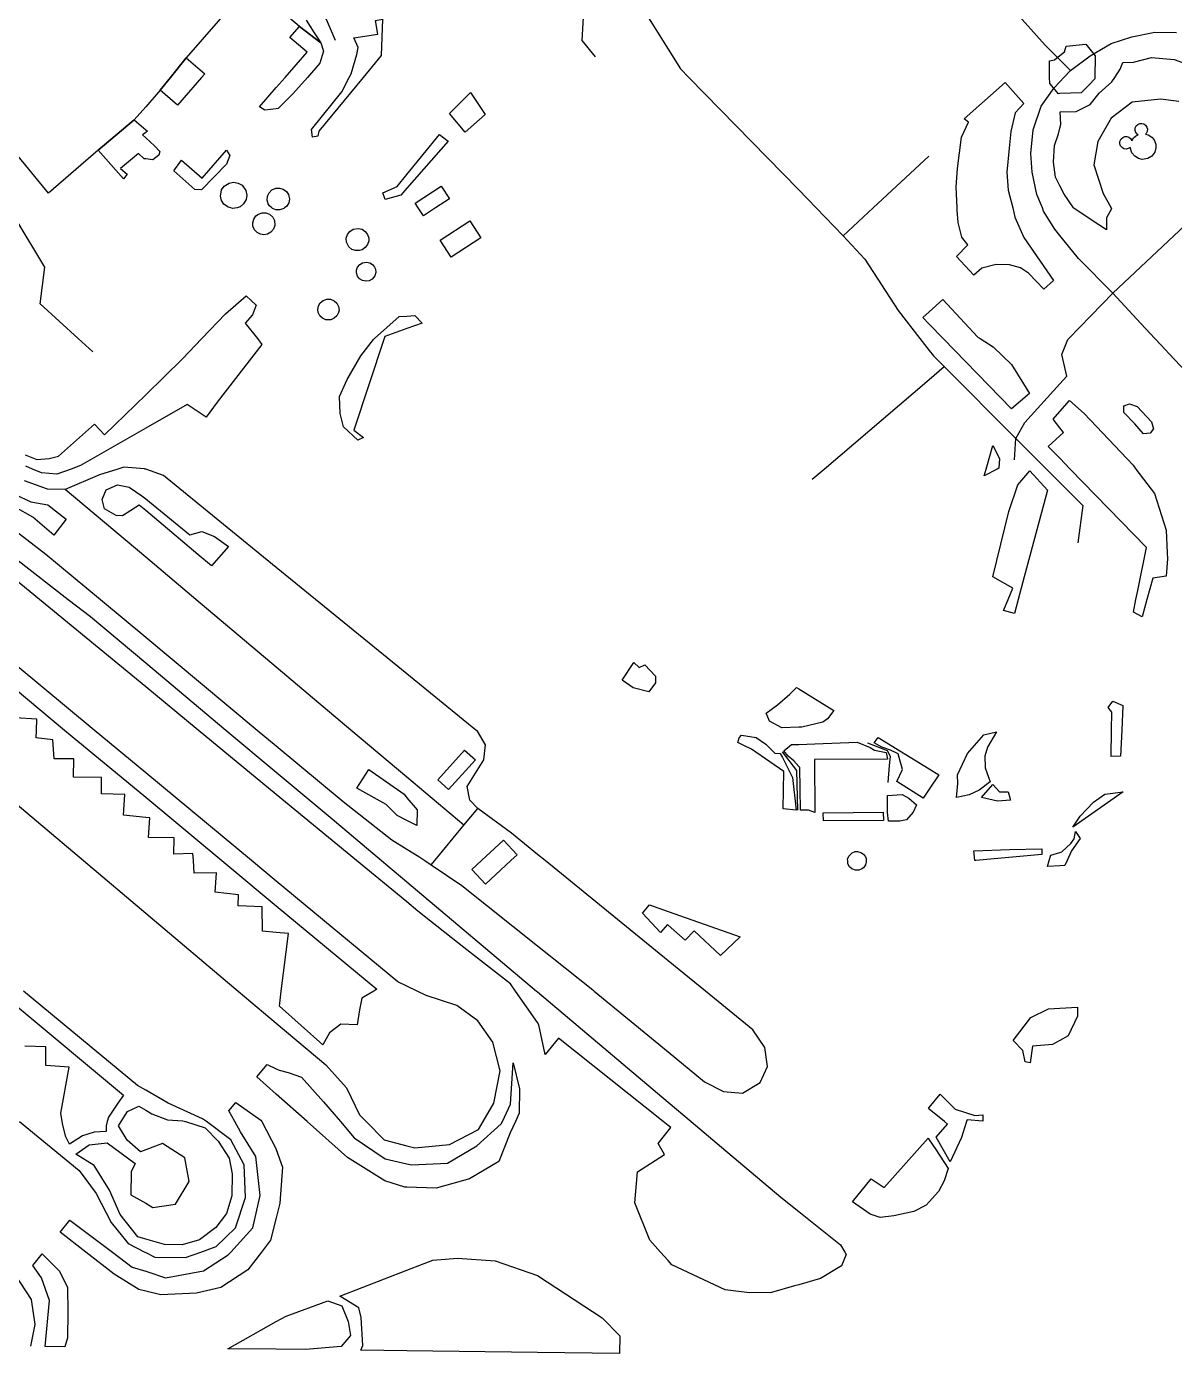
# Model space of a CAD drawing. Header units: millimetres. Extents: x 0 to 1153, y 0 to 888.
# Drawn here: x 452.6 to 716.3, y 6.7 to 311.7 of the extents above; entities that cross this region are included whole.
import ezdxf

# ---------------------------------------------------------------- set-up
doc = ezdxf.new("R2010")
doc.units = ezdxf.units.MM

msp = doc.modelspace()

# ---------------------------------------------------------------- linework, layer by layer
at = {"layer": 'minor_roads'}
for points in [[(572.4819, 346.1022, 5.7423), (572.8946, 342.5755, 5.7491), (576.2002, 335.7244, 5.7563), (581.2978, 330, 5.7556), (594.7371, 314.9085, 5.7653), (600, 306.5223, 5.7805), (602.8285, 302.0152, 5.757), (604.7921, 300, 5.7378), (630, 274.1292, 5.3866), (634.0234, 270, 5.2948), (640.2376, 263.6224, 5.1211), (645.1917, 258.2659, 4.9746), (652.8727, 246.4463, 4.7103), (657.8533, 240, 4.5376), (660, 237.2215, 4.48), (660.946, 235.9971, 4.4499), (663.4096, 233.5234, 4.3732), (679.9052, 217.0253, 3.8853), (686.9285, 210, 3.6914), (690, 206.9276, 3.6301), (695.2795, 201.6466, 3.5672), (694.1599, 193.0093, 3.6625)], [(659.8641, 281.9128, 4.7009), (647.0811, 270, 5.0082), (640.2376, 263.6224, 5.1211)], [(467.8677, 236.9451, 5.2976), (464.5014, 240, 5.2772), (455.7256, 247.9641, 5.2772), (456.8511, 256.4155, 5.1709), (450, 267.7668, 5.0729)], [(633.1333, 207.6405, 5.11), (635.8934, 210, 5.0412), (660, 230.6086, 4.472), (663.4096, 233.5234, 4.3732)], [(679.5582, 212.1326, 3.8973), (679.9052, 217.0253, 3.8853), (681.9799, 220.717, 3.8236)], [(424.7935, 208.2632, 6.4912), (434.8973, 205.1113, 6.4258), (444.9816, 199.6924, 6.4112), (450, 195.8435, 6.4292), (457.0334, 190.4492, 6.3977), (469.5868, 180, 6.3167), (480, 171.3323, 6.141), (505.628, 150, 5.684), (510, 146.3609, 5.5418), (525.3321, 133.5988, 5.1431)], [(525.3321, 133.5988, 5.1431), (536.5098, 124.7565, 4.812), (540, 122.6127, 4.71), (542.7135, 120.9459, 4.688), (544.1312, 120, 4.6751), (545.6072, 119.0152, 4.6646), (552.6392, 114.3025, 4.6071), (570, 100.4193, 4.3778), (582.6783, 90.2807, 4.3789), (583.0194, 90, 4.3791), (600, 76.0245, 4.4235), (608.3807, 69.127, 4.5026), (612.7333, 66.8907, 4.5664), (617.1006, 66.5218, 4.6519), (621.1903, 68.9718, 4.7569), (622.8019, 72.6876, 4.8203), (622.2314, 77.0525, 4.8465), (619.4754, 81.1186, 4.8324), (608.5756, 90, 4.7388), (600, 96.9875, 4.6979), (571.7575, 120, 4.7152), (570, 121.4321, 4.7204), (564.0376, 126.2903, 4.7935), (556.2982, 131.978, 4.8733), (554.4431, 133.8775, 4.8999), (553.8494, 136.9882, 4.9473), (555.7651, 140.0778, 4.9993), (557.6807, 143.1674, 5.0521), (558.0419, 146.5918, 5.107), (556.2017, 149.7176, 5.1515), (555.855, 150, 5.155), (540, 162.9126, 5.2316), (519.0189, 180, 5.4887), (510, 187.3452, 5.4987), (484.0579, 208.4729, 5.5742), (480, 209.9664, 5.5762), (479.9086, 210, 5.5773), (479.6977, 210.0776, 5.5798), (475.0107, 210.4412, 5.6568), (473.6185, 210, 5.6888), (469.3625, 208.6513, 5.7894), (461.5057, 205.3179, 5.9985), (457.4303, 205.3674, 6.0738), (452.1471, 207.3085, 6.1295)], [(553.1024, 128.1141, 4.8083), (540, 139.1577, 4.9527), (527.1364, 150, 5.3101), (510, 164.4437, 5.5535), (491.5436, 180, 5.8599), (480, 189.7297, 5.9067), (461.5057, 205.3179, 5.9985)], [(450, 133.2678, 7.2512), (465.719, 120, 6.8055), (480, 107.9459, 6.267), (501.2613, 90, 5.4102), (510, 82.624, 5.1013), (521.3605, 73.0351, 4.7709), (526.1394, 67.7271, 4.6189), (529.1495, 61.5579, 4.5085), (530.6792, 60, 4.4572), (534.8101, 55.7932, 4.3344), (540, 54.4316, 4.1803), (541.8289, 53.9518, 4.1592), (549.7668, 54.7383, 4.0703), (556.4179, 58.1607, 4.0069), (557.504, 60, 4.0019), (560.0082, 64.2406, 4.0153), (561.4251, 71.6756, 4.0726), (559.7389, 78.2748, 4.1469), (556.2813, 83.1393, 4.2119), (551.4812, 86.7006, 4.2671), (544.4596, 88.9787, 4.3176), (542.3265, 90, 4.3337), (540, 91.1138, 4.3564), (537.8882, 92.1248, 4.4209), (510, 115.2698, 5.275), (504.3004, 120, 5.505), (480, 140.1673, 6.3363), (468.1522, 150, 6.6673), (450, 165.0649, 6.9883)], [(453.6274, 8.3505, 5.6772), (454.5803, 13.373, 5.7799), (453.7705, 19.0881, 5.9049), (450, 24.8632, 6.057), (449.4471, 25.71, 6.0697), (442.721, 30, 6.0941), (442.4521, 30.1715, 6.0947), (435.8702, 32.4536, 6.0755), (428.8831, 36.915, 6.113), (420, 44.1955, 6.2273), (400.7164, 60, 6.2565), (390, 68.783, 6.2667), (364.1125, 90, 6.1401), (360, 93.3705, 6.0766), (330, 117.9581, 5.7438), (327.5086, 120, 5.7441), (300.2577, 142.3344, 5.5891), (300, 142.8609, 5.5915), (297.0915, 148.803, 5.6463), (296.9736, 150, 5.6581), (296.5722, 154.0779, 5.6586), (297.6556, 159.0545, 5.6559), (299.5108, 164.3935, 5.6471)], [(545.6072, 119.0152, 4.6646), (546.4184, 120, 4.677), (553.1024, 128.1141, 4.8083), (556.2982, 131.978, 4.8733)], [(451.0272, 60, 6.7041), (464.6964, 48.755, 6.2746), (468.5962, 43.4484, 6.1502), (472.0325, 36.8372, 6.0347), (475.9456, 31.9672, 5.9469), (479.7748, 30, 5.8947), (480, 29.8843, 5.891), (482.0774, 28.8171, 5.8208), (489.1176, 28.7317, 5.6309), (492.635, 30, 5.55), (496.1977, 31.2847, 5.4571), (500.646, 35.6073, 5.3432), (502.9365, 42.5856, 5.287), (502.5874, 50.0421, 5.3079), (499.5719, 55.7747, 5.4164), (493.9328, 60, 5.6192), (493.0298, 60.6766, 5.6511), (485.1452, 64.2754, 5.9267), (480, 67.2404, 6.1069), (478.1449, 68.3095, 6.1516), (451.9395, 90, 6.9753)]]:
    msp.add_polyline3d(points, dxfattribs=at)
at = {"layer": 'parks'}
for points in [[(503.9782, 321.4174, 5.287), (489.3311, 304.4885, 5.1028), (485.6884, 300, 5.0519), (483.3272, 297.0906, 5.0241), (480, 293.2493, 4.987), (477.3776, 290.2217, 4.9823), (469.0854, 283.2696, 4.9848), (457.6967, 273.4004, 5.0124), (450, 282.7739, 5.0306)], [(516.897, 313.1487, 5.3706), (518.7004, 310.2834, 5.3815), (520.2069, 307.9793, 5.3919), (515.3209, 311.6997, 5.3493), (510, 316.2583, 5.3096)], [(506.1615, 293.2175, 5.187), (510, 297.6529, 5.2369), (512.0312, 300, 5.2722), (517.0637, 305.8153, 5.3503), (513.1405, 309.1801, 5.3172), (515.3209, 311.6997, 5.3493), (520.2069, 307.9793, 5.3919), (520.839, 306.0668, 5.394), (520.0381, 303.2889, 5.3775), (517.1391, 300, 5.3338), (513.8226, 296.2373, 5.2771), (510.4491, 292.8774, 5.2204), (510, 292.8217, 5.2145), (507.3755, 292.4965, 5.1931), (506.1615, 293.2175, 5.187)], [(518.0708, 288.0367, 5.294), (525.0729, 296.6862, 5.4163), (526.7555, 300, 5.4497), (527.169, 300.8143, 5.4562), (528.5099, 305.2861, 5.4798), (528.7774, 306.909, 5.4856), (527.8047, 309.0765, 5.4785), (533.3056, 309.9297, 5.5401), (532.8084, 313.0857, 5.5385), (534.4348, 313.4191, 5.556), (534.0773, 305.0327, 5.5433), (529.9452, 300, 5.4882), (519.8003, 287.644, 5.3141), (519.5546, 286.4948, 5.3062), (518.297, 286.2592, 5.2893), (518.0708, 288.0367, 5.294)], [(687.5826, 303.8406, 3.8243), (688.7683, 304.0771, 3.7888), (690, 305.0471, 3.7503), (691.0922, 305.9073, 3.7264), (691.4514, 307.1853, 3.7166), (695.9804, 307.6414, 3.6262), (698.0741, 304.9864, 3.5868), (698.0137, 300, 3.5917), (698.0094, 299.6443, 3.5918), (696.6255, 298.2208, 3.6217), (694.9018, 296.4576, 3.6596), (690, 296.2716, 3.7661), (689.7046, 296.2604, 3.7749), (687.6786, 298.5708, 3.8329), (687.6526, 300, 3.8319), (687.5826, 303.8406, 3.8243)], [(483.3272, 297.0906, 5.0241), (485.6884, 300, 5.0519), (489.3311, 304.4885, 5.1028), (493.5788, 300.8595, 5.1194), (492.8347, 300, 5.1095), (487.3374, 293.6503, 5.0445), (483.3272, 297.0906, 5.0241)], [(688.5711, 280.5428, 3.8273), (688.7767, 284.3221, 3.8166), (689.6969, 287.0521, 3.7855), (690, 288.3312, 3.7749), (690.2107, 289.2202, 3.7692), (690.078, 292.121, 3.769), (693.7229, 292.1604, 3.688), (696.9877, 293.812, 3.6151), (699.0405, 296.361, 3.5699), (701.9734, 298.983, 3.5072), (702.6421, 300, 3.4934), (703.8705, 301.8684, 3.468), (704.4654, 303.4687, 3.4565), (706.8955, 303.5136, 3.4065), (711.0245, 304.5972, 3.3236), (716.2856, 304.1246, 3.2152), (719.8339, 302.7901, 3.138)], [(549.7565, 291.7501, 5.6634), (554.6342, 296.5692, 5.7153), (558.0174, 291.5105, 5.7316), (553.4039, 287.385, 5.6831), (549.7565, 291.7501, 5.6634)], [(666.1878, 274.8207, 4.5232), (666.4793, 279.0915, 4.5057), (667.3812, 286.2447, 4.4639), (669.0374, 289.6905, 4.407), (668.016, 290.4834, 4.4364), (677.4042, 298.8533, 4.1395), (681.7096, 294.0436, 4.0178), (679.7415, 291.8931, 4.0802), (678.7299, 287.5567, 4.1174), (678.3564, 283.7794, 4.1346), (677.8017, 278.2295, 4.1602), (678.1514, 274.1182, 4.156), (679.1694, 270, 4.1309), (679.6904, 267.8924, 4.0984), (681.7515, 263.2029, 3.9983), (688.5047, 253.2994, 3.714), (686.2987, 251.3097, 3.7666), (682.7707, 254.9764, 3.9033), (680.9314, 256.2066, 3.9694), (678.4311, 256.9617, 4.0522), (675.3546, 256.999, 4.1473), (672.1074, 256.1463, 4.2405), (670.2421, 254.5707, 4.2855), (666.2657, 258.8282, 4.4417), (668.8557, 261.51, 4.3831), (667.5026, 263.2919, 4.439), (666.6566, 266.6845, 4.4921), (666.443, 269.5025, 4.5211), (666.4192, 270, 4.5258), (666.1878, 274.8207, 4.5232)], [(717.3112, 294.4485, 3.1694), (713.106, 294.9919, 3.2626), (706.6245, 294.3364, 3.4036), (701.8001, 290.613, 3.5082), (698.7381, 285.2514, 3.577), (697.7867, 279.9479, 3.5998), (699.9762, 273.3241, 3.5472), (701.7813, 270, 3.5019), (701.8759, 269.8258, 3.4986), (700.748, 267.7581, 3.5148), (700.7146, 265.0081, 3.4999), (697.1539, 267.2999, 3.6), (693.2138, 269.9308, 3.7148), (693.1664, 270, 3.7165), (690.9835, 273.1914, 3.7677), (690, 275.1237, 3.7897), (689.0085, 277.0716, 3.8179), (688.5711, 280.5428, 3.8273)], [(469.0854, 283.2696, 4.9848), (477.3776, 290.2217, 4.9823), (480, 287.9825, 4.9721), (480.3914, 287.6483, 4.974), (480, 287.3672, 4.9704), (479.2465, 286.826, 4.9703), (480, 286.1218, 4.9669), (481.9966, 284.2559, 4.9758), (483.2195, 282.9494, 4.9805), (482.9863, 282.1717, 4.9766), (481.6546, 281.1007, 4.9641), (480, 281.2567, 4.9531), (479.6189, 281.2927, 4.9542), (478.3548, 282.4974, 4.9607), (474.2131, 279.0539, 4.9638), (475.732, 277.7717, 4.9565), (474.8636, 276.6858, 4.9568), (469.0854, 283.2696, 4.9848)], [(534.4536, 273.4632, 5.4485), (537.7964, 274.9558, 5.4978), (540, 277.6814, 5.5358), (547.46, 286.9089, 5.6306), (549.4793, 285.3698, 5.6439), (540, 274.5355, 5.5255), (538.595, 272.9297, 5.5015), (535.0107, 271.9511, 5.4506), (534.4536, 273.4632, 5.4485)], [(703.7513, 284.7726, 3.4612), (703.7655, 285.2834, 3.4611), (704.0607, 285.9024, 3.4547), (704.4483, 286.2323, 3.446), (704.9221, 286.4124, 3.4353), (705.3936, 286.4159, 3.4245), (705.8397, 286.2897, 3.4142), (706.2357, 285.9969, 3.4048), (706.5337, 285.5287, 3.3976), (706.5644, 285.4168, 3.3968), (706.9484, 286.109, 3.3886), (707.4007, 286.5031, 3.3786), (708.0195, 286.7837, 3.3648), (707.7497, 286.9449, 3.3711), (707.4349, 287.3483, 3.3787), (707.2647, 287.8149, 3.383), (707.3205, 288.4554, 3.3824), (707.5494, 288.8801, 3.3777), (707.9131, 289.2195, 3.3698), (708.371, 289.4091, 3.3597), (708.8429, 289.4405, 3.3491), (709.2809, 289.3144, 3.3391), (709.6852, 289.04, 3.3296), (710.007, 288.553, 3.3217), (710.1131, 288.0778, 3.3186), (710.0432, 287.5861, 3.3196), (709.8142, 287.1522, 3.3242), (709.6604, 286.9961, 3.3275), (710.0029, 286.899, 3.3196), (710.3134, 286.8023, 3.3124), (711.1537, 286.2346, 3.2923), (711.6501, 285.6432, 3.28), (712.0142, 284.691, 3.2701), (712.0596, 283.8263, 3.2677), (711.792, 282.8446, 3.2724), (711.1176, 281.9329, 3.2868), (710.2156, 281.3677, 3.3072), (708.9344, 281.1602, 3.3371), (708.0815, 281.3471, 3.3574), (707.1927, 281.8689, 3.3788), (706.5155, 282.7041, 3.3954), (706.1783, 283.8976, 3.4044), (705.7197, 283.643, 3.4148), (705.223, 283.5468, 3.4263), (704.7204, 283.6179, 3.438), (704.2758, 283.8649, 3.4485), (703.9293, 284.2872, 3.4568), (703.7513, 284.7726, 3.4612)], [(486.491, 278.5703, 4.9895), (488.1983, 280.9563, 5.009), (492.9679, 276.8656, 5.0272), (498.5284, 283.284, 5.0895), (499.3288, 282.0663, 5.0903), (498.5289, 280.0318, 5.0767), (492.8314, 274.1726, 5.0166), (491.2901, 274.2749, 5.0069), (486.491, 278.5703, 4.9895)], [(497.1696, 272.7354, 5.0393), (497.4507, 274.163, 5.0466), (498.0525, 275.0199, 5.0539), (499.1559, 275.722, 5.0639), (500.1972, 275.9137, 5.0716), (501.2419, 275.7245, 5.0777), (502.1546, 275.2024, 5.0816), (503.027, 273.9838, 5.0822), (503.2303, 272.9592, 5.0792), (503.0659, 271.9205, 5.0737), (502.4943, 270.9239, 5.0659), (501.6791, 270.2648, 5.0581), (501.027, 270, 5.0529), (501.0125, 269.9941, 5.0528), (499.9643, 269.8953, 5.0466), (499.5441, 270, 5.0436), (498.9444, 270.1493, 5.0405), (497.9858, 270.8393, 5.0371), (497.4049, 271.7105, 5.0369), (497.1696, 272.7354, 5.0393)], [(507.8999, 271.8247, 5.1041), (507.9747, 272.7158, 5.1086), (508.344, 273.5105, 5.1146), (508.9751, 274.144, 5.1216), (509.8589, 274.5328, 5.1291), (510, 274.5399, 5.1301), (510.7466, 274.5778, 5.1401), (511.5986, 274.3166, 5.1501), (512.3114, 273.7875, 5.1571), (512.7981, 273.0569, 5.1603), (513.0018, 272.0601, 5.1585), (512.8473, 271.1886, 5.1525), (512.3985, 270.4228, 5.1431), (511.8996, 270, 5.1345), (511.7282, 269.8548, 5.1324), (510.8133, 269.5407, 5.1206), (510, 269.5591, 5.1097), (509.9264, 269.5607, 5.1093), (509.1073, 269.8959, 5.1037), (508.9875, 270, 5.1027), (508.4351, 270.4802, 5.1014), (508.1295, 270.9856, 5.1018), (507.8999, 271.8247, 5.1041)], [(541.8815, 271.0965, 5.5323), (547.8912, 275.0192, 5.6012), (549.7982, 272.1248, 5.6114), (546.5429, 270, 5.5741), (543.7885, 268.2021, 5.5422), (542.6039, 270, 5.5358), (541.8815, 271.0965, 5.5323)], [(504.5998, 266.6055, 5.0835), (504.8258, 267.4483, 5.0828), (505.338, 268.1669, 5.0841), (505.9028, 268.606, 5.0865), (506.7454, 268.8839, 5.091), (507.6322, 268.8638, 5.0964), (508.4516, 268.5472, 5.102), (509.1869, 267.8879, 5.1075), (509.5768, 267.0933, 5.1111), (509.6346, 265.9311, 5.1133), (509.3291, 265.1171, 5.1129), (508.7614, 264.4364, 5.111), (508.0048, 263.9995, 5.1078), (507.1238, 263.843, 5.1034), (506.3898, 263.9541, 5.0993), (505.6035, 264.3539, 5.0943), (505.0039, 265.0023, 5.0896), (504.646, 265.8058, 5.0857), (504.5998, 266.6055, 5.0835)], [(547.6364, 262.5802, 5.5633), (554.4917, 267.0316, 5.6426), (557.0183, 263.1726, 5.6556), (550.1631, 258.7213, 5.5764), (547.6364, 262.5802, 5.5633)], [(526.0795, 263.0555, 5.3187), (526.3456, 263.9071, 5.3227), (526.8897, 264.6253, 5.3301), (527.639, 265.118, 5.3401), (528.8161, 265.3081, 5.3552), (529.6928, 265.1023, 5.3661), (530.4379, 264.6008, 5.3748), (530.9726, 263.8788, 5.3804), (531.226, 263.0209, 5.3823), (531.2271, 262.4541, 5.3814), (530.9849, 261.5929, 5.3771), (530.4487, 260.8746, 5.3696), (529.6993, 260.3726, 5.3599), (529.1217, 260.1938, 5.3527), (528.2265, 260.1861, 5.342), (527.375, 260.4844, 5.3321), (526.6866, 261.0596, 5.3244), (526.1246, 262.1629, 5.3185), (526.0795, 263.0555, 5.3187)], [(528.4362, 255.0729, 5.3387), (528.4435, 255.6768, 5.3395), (528.6762, 256.408, 5.343), (529.1631, 257.0154, 5.3493), (529.8152, 257.4071, 5.3573), (530.7202, 257.5633, 5.368), (531.4774, 257.3962, 5.3765), (532.1277, 256.9794, 5.3833), (532.5839, 256.3699, 5.3874), (532.77, 255.9031, 5.3887), (532.8327, 255.1404, 5.3881), (532.624, 254.4088, 5.3845), (532.0234, 253.6542, 5.3765), (531.3476, 253.2814, 5.3685), (530.5869, 253.1605, 5.36), (529.7817, 253.3283, 5.3514), (529.1313, 253.7357, 5.3448), (528.659, 254.3361, 5.3403), (528.4362, 255.0729, 5.3387)], [(452.3232, 213.2626, 5.9946), (454.9959, 212.2173, 5.9716), (457.8118, 212.434, 5.9187), (459.9915, 212.9186, 5.8715), (468.2654, 220.3261, 5.5957), (470.5455, 217.8825, 5.6041), (480, 227.075, 5.3126), (488.4514, 235.2922, 5.1882), (492.9194, 240, 5.1315), (498.3119, 245.6818, 5.1195), (503.0855, 249.8239, 5.1195), (505.3533, 247.6871, 5.1312), (504.5267, 245.4298, 5.1345), (502.8812, 243.5263, 5.1359), (505.6461, 240, 5.1492), (506.7062, 238.6481, 5.1628), (496.4106, 225.3367, 5.3038), (493.8673, 221.8924, 5.3508), (489.5151, 224.8164, 5.3256), (480, 219.3705, 5.4313), (464.9846, 210.7766, 5.8272), (462.871, 210, 5.8794), (459.5497, 208.7797, 5.9635), (456.0691, 209.11, 6.0191), (453.9655, 210, 6.0373), (452.4513, 210.6407, 6.0501)], [(519.5586, 246.6412, 5.2405), (519.6966, 247.4758, 5.2417), (520.1129, 248.1956, 5.2459), (520.7991, 248.7634, 5.2529), (521.5937, 249.0418, 5.2611), (522.4328, 249.0316, 5.2698), (523.3235, 248.6677, 5.2788), (523.9319, 248.0935, 5.2848), (524.3144, 247.3455, 5.2883), (524.4082, 246.5081, 5.2888), (524.3216, 245.9609, 5.2876), (523.9369, 245.2129, 5.2834), (523.3305, 244.6349, 5.2773), (522.5512, 244.3005, 5.2696), (521.4084, 244.3051, 5.2586), (520.6373, 244.6489, 5.2512), (520.0288, 245.2139, 5.2453), (519.6544, 245.9803, 5.2415), (519.5586, 246.6412, 5.2405)], [(658.5354, 244.8166, 4.5583), (660, 246.128, 4.5326), (663.1328, 248.933, 4.4591), (671.1804, 240.3239, 4.1443), (671.6897, 240, 4.1262), (674.7097, 238.079, 4.0339), (678.8719, 233.9865, 3.9089), (682.9951, 227.3299, 3.7896), (678.925, 223.8576, 3.9109), (663.2211, 240, 4.3849), (660, 243.311, 4.51), (658.5354, 244.8166, 4.5583)], [(524.4867, 226.6315, 5.3549), (526.317, 230.5955, 5.3474), (529.4515, 235.9933, 5.3472), (532.3105, 239.7684, 5.3572), (532.5718, 240, 5.3587), (538.2567, 245.0392, 5.4229), (540, 245.1449, 5.4402), (541.8318, 245.256, 5.458), (543.5209, 243.5072, 5.469), (540, 242.2659, 5.4321), (534.9085, 240.4709, 5.3808), (534.7525, 240, 5.3784), (527.7822, 218.9534, 5.41), (530.0469, 217.2162, 5.4277), (528.7134, 216.6563, 5.4243), (525.4172, 219.6697, 5.3953), (524.6871, 222.7264, 5.3761), (524.4867, 226.6315, 5.3549)], [(687.3238, 215.2071, 3.6748), (690, 217.6604, 3.5954), (690.8152, 218.4077, 3.5778), (690, 219.4605, 3.593), (688.4545, 221.4562, 3.6353), (690, 223.2134, 3.5882), (692.239, 225.7591, 3.5399), (695.6076, 222.782, 3.4754), (706.8122, 210.8825, 3.2567), (707.484, 210, 3.2434), (711.7527, 204.3926, 3.21), (714.4159, 195.9696, 3.2404), (714.6238, 190.6985, 3.2891), (714.735, 189.322, 3.3008), (714.4076, 185.3861, 3.3464), (711.3566, 184.8934, 3.4086), (710.004, 180, 3.4812), (708.8992, 176.0029, 3.551), (706.8824, 177.0959, 3.5742), (707.4782, 180, 3.5276), (707.9017, 182.0641, 3.5002), (709.9318, 191.9726, 3.3669), (692.3906, 210, 3.5557), (690, 212.4568, 3.602), (687.3238, 215.2071, 3.6748)], [(704.6891, 222.9879, 3.2916), (704.7076, 224.5115, 3.2901), (705.9923, 225.007, 3.2638), (707.7751, 224.3907, 3.2283), (711.0168, 220.8391, 3.1648), (711.5008, 219.2257, 3.1557), (710.7214, 218.2223, 3.1721), (709.2333, 218.0917, 3.2025), (707.2154, 220.4112, 3.2422), (704.6891, 222.9879, 3.2916)], [(672.5999, 208.4165, 4.1032), (673.0536, 210, 4.0807), (674.6028, 215.4077, 4.0372), (676.1014, 212.444, 3.9949), (675.954, 210.1785, 3.9993), (675.6142, 210, 4.0089), (672.5999, 208.4165, 4.1032)], [(674.5966, 185.218, 4.1962), (678.2634, 200.2546, 4.0009), (680.3515, 206.3713, 3.9015), (683.1077, 209.5808, 3.8017), (687.1458, 205.1274, 3.7233), (681.528, 184.0841, 4.0289), (680.4352, 180, 4.0852), (679.5775, 176.7949, 4.1391), (677.076, 177.457, 4.1935), (678.1055, 180, 4.1429), (679.1687, 182.6259, 4.0984), (674.5966, 185.218, 4.1962)], [(470.0134, 203.0217, 5.8815), (470.9033, 205.2224, 5.8242), (473.5141, 206.3244, 5.7558), (476.1936, 205.8365, 5.7145), (479.1424, 203.8401, 5.6926), (480, 203.1394, 5.6877), (490.1424, 194.8513, 5.7022), (492.901, 195.617, 5.6608), (495.7887, 194.5041, 5.6384), (499.0215, 192.1976, 5.6197), (495.0832, 187.7387, 5.7168), (491.9658, 190.3319, 5.7328), (480, 200.4524, 5.7316), (478.5013, 201.72, 5.7401), (474.6673, 199.267, 5.8577), (473.2129, 199.2847, 5.8865), (470.5462, 200.8223, 5.9116), (470.0134, 203.0217, 5.8815)], [(450, 204.1369, 6.2408), (453.6388, 202.4678, 6.2084), (457.5548, 201.7977, 6.1468), (461.7343, 198.4762, 6.1325), (458.8682, 194.7756, 6.2675), (454.107, 198.9033, 6.2772), (450, 201.2319, 6.3068)], [(450, 189.4886, 6.5735), (462.2174, 180, 6.4944), (467.2886, 176.0615, 6.4142), (480, 165.4242, 6.1924), (498.4319, 150, 5.8645), (510, 140.3196, 5.4876), (522.8139, 129.5966, 5.1442), (534.1907, 120, 4.7944), (540, 115.0998, 4.6182), (569.756, 90, 4.2092), (570, 89.7942, 4.2058), (600, 64.4886, 4.2761), (605.3212, 60, 4.3343), (612.2591, 54.1477, 4.4264), (625.882, 42.6185, 4.6195), (630, 39.3447, 4.6831), (635.8166, 34.7206, 4.7654), (639.6322, 31.6916, 4.8285), (640.5872, 30, 4.8401), (640.8841, 29.4743, 4.8418), (639.8293, 26.8574, 4.7917), (635.007, 23.9703, 4.6472), (630, 22.5106, 4.5096), (629.0396, 22.2307, 4.4844), (623.7944, 20.7239, 4.3478), (618.678, 20.6187, 4.2308), (613.0764, 21.3556, 4.1119), (600.87, 27.1067, 3.8913), (600, 28.0832, 3.8807), (598.2923, 30, 3.8878), (595.8236, 32.7709, 3.8988), (592.3552, 41.3617, 3.9549), (592.961, 48.4813, 4.0279), (599.1395, 52.4763, 4.1298), (597.6994, 54.984, 4.1407), (600, 57.8539, 4.196), (600.6208, 58.6282, 4.2177), (600, 59.1233, 4.2095), (598.9006, 60, 4.2061), (574.8156, 79.207, 4.148), (571.797, 75.4618, 4.0679), (570.3292, 82.2813, 4.1261), (570, 82.7559, 4.1272), (564.9741, 90, 4.2309), (563.8018, 91.6897, 4.2619), (556.1923, 97.5523, 4.3751), (553.0971, 100.0058, 4.4175), (542.5214, 108.404, 4.542), (540, 110.4814, 4.5678), (528.4474, 120, 4.9157), (510, 135.1995, 5.4417), (492.0367, 150, 6.0248), (480, 159.9175, 6.2404), (455.626, 180, 6.6534), (450, 184.6355, 6.6838)], [(589.4394, 161.4313, 5.3459), (592.1022, 165.5061, 5.3752), (593.3672, 164.3664, 5.3709), (594.6778, 165.0196, 5.3766), (597.1231, 162.3603, 5.3676), (597.1047, 160.8366, 5.3602), (595.5457, 158.8206, 5.3462), (591.9681, 159.7188, 5.3417), (589.4394, 161.4313, 5.3459)], [(450, 159.448, 7.0632), (461.3784, 150, 6.8621), (480, 134.5376, 6.3418), (497.5078, 120, 5.7429), (510, 109.6271, 5.2387), (533.1124, 90.4358, 4.525), (532.3808, 90, 4.5394), (529.6426, 88.3686, 4.6029), (529.0983, 85.662, 4.6061), (528.5457, 82.2771, 4.6073), (524.8227, 82.3873, 4.7068), (522.2407, 80.3744, 4.7692), (520.6975, 77.6798, 4.8028), (510.7032, 86.5728, 5.089), (511.1381, 90, 5.0834), (512.8153, 103.217, 5.131), (510, 103.465, 5.1991), (506.8195, 103.7451, 5.3106), (506.7603, 109.4046, 5.3497), (501.264, 109.5921, 5.5415), (501.3107, 112.1283, 5.5569), (495.9389, 112.7045, 5.7477), (496.2491, 117.1888, 5.7677), (491.1248, 117.0837, 5.9459), (490.9454, 120, 5.9727), (490.8444, 121.6402, 5.9805), (486.4943, 121.4421, 6.1303), (486.5405, 125.2513, 6.1332), (480.6751, 125.3225, 6.3283), (480.9775, 129.8255, 6.3153), (480, 129.9214, 6.3463), (474.9266, 130.4193, 6.5007), (475.24, 135.173, 6.4844), (469.8791, 135.3217, 6.6455), (469.8452, 139.1132, 6.6393), (463.4444, 139.1909, 6.8295), (463.495, 143.3624, 6.8177), (458.9713, 143.3523, 6.9505), (458.6969, 147.7414, 6.9458), (454.8583, 148.2062, 7.0554), (454.9137, 150, 7.048), (454.9899, 152.4696, 7.0148), (450, 152.8144, 7.1517)], [(622.5549, 153.8471, 5.2645), (625.1436, 155.7577, 5.2538), (627.9873, 158.2693, 5.2389), (629.4759, 159.7566, 5.2294), (630, 159.4359, 5.2278), (638.1074, 154.4763, 5.1184), (636.6137, 152.5709, 5.1474), (635.5735, 151.8123, 5.1651), (630.7087, 150.6912, 5.2379), (630, 150.6597, 5.2481), (626.1027, 150.4868, 5.258), (623.3084, 152.0539, 5.2635), (622.5549, 153.8471, 5.2645)], [(701.0624, 155.1815, 3.943), (702.1427, 156.618, 3.9072), (704.4724, 155.6234, 3.8793), (704.2104, 150, 3.952), (703.9324, 144.0335, 4.0136), (701.8127, 143.8919, 4.0509), (701.8867, 150, 3.9912), (701.9368, 154.1302, 3.9407), (701.0624, 155.1815, 3.943)], [(666.2615, 134.501, 4.8086), (666.5404, 137.7312, 4.7793), (666.4849, 139.739, 4.7656), (668.8138, 144.617, 4.6816), (672.5103, 148.9208, 4.5709), (675.4279, 149.6102, 4.5036), (673.3632, 146.095, 4.5757), (672.7624, 144.0023, 4.605), (672.8181, 141.3441, 4.6252), (673.9858, 138.1149, 4.6279), (671.4611, 136.2035, 4.6933), (669.1861, 135.116, 4.7466), (666.2615, 134.501, 4.8086)], [(615.9996, 147.1062, 5.2674), (616.3569, 148.2355, 5.2726), (616.8754, 148.8146, 5.2745), (620.2017, 148.2818, 5.2659), (622.4686, 146.7212, 5.257), (624.4975, 144.6523, 5.2493), (625.768, 144.6369, 5.2484), (626.3162, 143.7011, 5.2463), (628.562, 139.0929, 5.24), (629.4464, 131.6114, 5.2342), (626.4366, 131.8802, 5.2243), (626.5965, 140.4548, 5.2403), (619.1944, 145.6179, 5.2567), (617.3665, 146.4671, 5.2624), (615.9996, 147.1062, 5.2674)], [(626.5588, 145.2592, 5.249), (628.3499, 146.6499, 5.2493), (630, 146.7068, 5.2472), (633.7309, 146.8355, 5.1977), (643.4542, 147.2287, 5.0674), (646.4518, 145.9566, 5.0316), (647.4355, 145.3499, 5.0209), (650.0669, 144.8534, 4.989), (650.3678, 143.298, 4.9918), (633.6476, 143.2591, 5.1994), (633.6833, 131.0397, 5.2012), (632.2672, 131.5772, 5.2146), (630.3893, 131.6, 5.2324), (630.2519, 141.3582, 5.2403), (630, 141.6412, 5.2435), (628.872, 142.9081, 5.2445), (627.6149, 144.0291, 5.2463), (626.5588, 145.2592, 5.249)], [(647.3042, 147.0427, 5.0166), (648.262, 148.2576, 4.9992), (660, 141.0728, 4.8871), (662.185, 139.7354, 4.8521), (660, 136.4048, 4.9184), (658.6348, 134.324, 4.9462), (652.5439, 138.2075, 4.9895), (653.8633, 140.9048, 4.9608), (652.8767, 144.5685, 4.9544), (651.104, 145.3519, 4.9735), (649.115, 146.1008, 4.9962), (647.3042, 147.0427, 5.0166)], [(547.0907, 138.529, 4.9577), (553.2479, 145.3769, 5.0762), (555.7305, 143.1632, 5.0475), (549.5736, 136.3339, 4.9291), (547.0907, 138.529, 4.9577)], [(528.5263, 136.6728, 5.1223), (531.2234, 140.933, 5.1292), (539.3382, 135.2315, 4.9072), (540, 134.445, 4.8836), (542.3636, 131.636, 4.8461), (542.3204, 128.0683, 4.7931), (540, 129.2226, 4.807), (537.7445, 130.3446, 4.8666), (535.2182, 132.9213, 4.9505), (528.5263, 136.6728, 5.1223)], [(671.9917, 134.478, 4.6966), (674.5777, 137.4945, 4.6212), (676.0996, 135.7942, 4.6051), (678.1373, 135.7695, 4.5652), (678.626, 133.8866, 4.5718), (675.6656, 133.6158, 4.6318), (671.9917, 134.478, 4.6966)], [(650.3862, 134.9257, 5.0277), (653.7944, 135.2189, 4.991), (655.3186, 134.3642, 4.9798), (657.082, 132.8096, 4.9711), (656.3022, 131.1186, 4.9885), (654.7463, 129.3534, 5.0127), (653.2081, 129.0468, 5.028), (650.6105, 129.0318, 5.0512), (650.3955, 131.0787, 5.0442), (650.3862, 134.9257, 5.0277)], [(692.9925, 127.6634, 4.3591), (694.654, 130.2264, 4.3054), (697.7221, 133.4508, 4.2213), (700.3335, 135.2589, 4.159), (704.5116, 135.7751, 4.0823), (692.9925, 127.6634, 4.3591)], [(635.6409, 130.9974, 5.1828), (649.4451, 131.1367, 5.0529), (649.4701, 129.2408, 5.0604), (635.6659, 129.1015, 5.1839), (635.6409, 130.9974, 5.1828)], [(687.1606, 118.6279, 4.5497), (687.5468, 120, 4.5306), (687.8956, 121.2393, 4.5124), (690, 121.8386, 4.4682), (690.4619, 121.9702, 4.4589), (692.5313, 123.8964, 4.4039), (693.3117, 124.9834, 4.3798), (693.6122, 126.6988, 4.3578), (694.6635, 125.0785, 4.3553), (692.6394, 122.269, 4.418), (691.6577, 120, 4.4573), (691.1676, 118.8674, 4.4763), (690, 118.7976, 4.4975), (687.1606, 118.6279, 4.5497)], [(554.905, 117.9268, 4.6559), (557.1516, 120, 4.686), (562.2198, 124.677, 4.7653), (565.3441, 121.3311, 4.7144), (563.9017, 120, 4.6916), (558.0293, 114.5809, 4.6101), (554.905, 117.9268, 4.6559)], [(641.2499, 120.3179, 5.1522), (641.5141, 121.0209, 5.149), (642.2827, 121.7921, 5.1419), (642.9892, 122.053, 5.1362), (643.5409, 122.0742, 5.1322), (644.274, 121.8887, 5.1275), (644.8922, 121.4631, 5.1243), (645.3324, 120.8538, 5.1231), (645.4873, 120.4431, 5.1233), (645.5152, 120, 5.1245), (645.5342, 119.6991, 5.1244), (645.3337, 118.9861, 5.1257), (644.8867, 118.3689, 5.1284), (644.5076, 118.0855, 5.1307), (643.8089, 117.8059, 5.1347), (643.0574, 117.7871, 5.1392), (642.2298, 118.0852, 5.1444), (641.6765, 118.5937, 5.1484), (641.3089, 119.2579, 5.1515), (641.2676, 120, 5.1528), (641.2499, 120.3179, 5.1522)], [(670.2606, 122.215, 4.8257), (678.4406, 122.5433, 4.6732), (685.8275, 122.7139, 4.5362), (685.8353, 121.3851, 4.5485), (670.6941, 120, 4.835), (670.4973, 119.982, 4.8387), (670.4954, 120, 4.8386), (670.2606, 122.215, 4.8257)], [(594.1376, 107.9452, 4.7803), (595.6945, 109.7941, 4.8244), (600, 108.284, 4.853), (616.5773, 102.4697, 4.9768), (612.034, 98.2039, 4.8776), (605.9567, 103.8714, 4.8631), (603.8924, 101.7035, 4.8113), (600, 105.1725, 4.8103), (599.8441, 105.3115, 4.8103), (598.287, 103.4533, 4.7661), (594.1376, 107.9452, 4.7803)], [(450, 86.8055, 7.0006), (474.9205, 66.0442, 6.2209), (473.6203, 64.2759, 6.245), (471.4552, 61.05, 6.2808), (471.1723, 60, 6.2827), (470.9112, 59.0309, 6.2782), (470.8958, 57.7581, 6.2653), (468.16, 57.559, 6.3178), (465.5202, 56.7083, 6.36), (462.5003, 54.8308, 6.3937), (461.6896, 56.5132, 6.4325), (460.9384, 59.1519, 6.4847), (460.7958, 60, 6.4998), (460.4687, 61.9452, 6.5204), (462.3875, 72.5334, 6.5483), (457.0216, 72.9331, 6.684), (457.0731, 77.1789, 6.7173), (452.2154, 77.3122, 6.8453)], [(679.2433, 78.638, 5.0122), (683.3119, 83.9595, 4.9166), (687.42, 85.9447, 4.846), (690, 86.0838, 4.8128), (694.0339, 86.3013, 4.7349), (694.0489, 84.2476, 4.7601), (691.908, 79.7111, 4.8553), (690, 78.6522, 4.9029), (688.3032, 77.7106, 4.931), (683.7432, 77.3384, 4.9799), (683.1854, 73.5168, 5.0242), (682.0294, 73.7539, 5.0319), (681.5093, 76.3433, 5.0114), (679.2433, 78.638, 5.0122)], [(505.5665, 70.2997, 5.2345), (507.9027, 73.1333, 5.1587), (510, 72.124, 5.0853), (510.6758, 71.7988, 5.0659), (512.7233, 71.2629, 5.0077), (515.7795, 70.2037, 4.9196), (520.8178, 64.5395, 4.7612), (524.7276, 60, 4.6327), (527.9188, 56.2949, 4.5383), (534.9815, 51.4796, 4.3282), (540, 50.3002, 4.1787), (541.1101, 50.0393, 4.1651), (549.331, 50.4414, 4.0662), (556.037, 54.4299, 3.9985), (561.6847, 59.4721, 3.9565), (561.932, 60, 3.9562), (563.8097, 64.0087, 3.9769), (564.4126, 73.5164, 4.0671), (565.8747, 67.5518, 3.9939), (565.8069, 61.9588, 3.9366), (564.9155, 60, 3.9255), (563.7295, 57.3937, 3.9254), (561.0921, 50.8098, 3.9259), (554.4103, 46.8302, 3.994), (546.7039, 44.7029, 4.0886), (540, 44.9409, 4.1766), (539.5459, 44.957, 4.1902), (534.9596, 46.3785, 4.3276), (526.3291, 51.7425, 4.5853), (517.0903, 60, 4.8578), (510, 66.3372, 5.0765), (505.5665, 70.2997, 5.2345)], [(460.3446, 34.6003, 6.142), (462.5997, 37.3327, 6.1541), (472.3434, 30, 5.9638), (476.9189, 26.5567, 5.8714), (480, 25.6366, 5.8333), (480.4865, 25.4913, 5.8186), (484.5377, 24.0948, 5.6956), (493.2685, 25.68, 5.4876), (498.9396, 29.3465, 5.3731), (499.5359, 30, 5.3629), (504.6095, 35.5592, 5.2303), (506.2664, 43.0098, 5.1868), (505.3286, 52.0066, 5.2217), (501.8085, 57.6431, 5.3448), (500.4623, 60, 5.3947), (499.0615, 62.4525, 5.4463), (500.6919, 64.4213, 5.3931), (506.4764, 60.3183, 5.1885), (506.6431, 60, 5.1823), (509.9681, 53.6508, 5.0705), (510, 53.5627, 5.0695), (511.4529, 49.5535, 5.0279), (510.8487, 41.2538, 5.0491), (510, 37.9097, 5.0759), (508.6999, 32.787, 5.1141), (506.5865, 30, 5.1717), (503.4773, 25.8999, 5.223), (497.2828, 21.9052, 5.347), (491.6804, 20.6072, 5.4741), (483.4993, 20.1954, 5.6725), (480, 21.0527, 5.7709), (478.3914, 21.4468, 5.7873), (472.791, 24.9156, 5.8799), (466.2568, 30, 6.0205), (460.3446, 34.6003, 6.142)], [(659.8328, 63.0304, 5.2603), (660, 63.2349, 5.2616), (662.5262, 66.3243, 5.234), (663.1104, 65.7318, 5.2328), (665.9131, 62.8824, 5.2296), (670.4667, 61.3962, 5.2136), (672.3393, 61.5965, 5.2025), (672.281, 60.0826, 5.2134), (668.704, 60.3769, 5.2289), (668.5833, 60, 5.2318), (667.4082, 56.3319, 5.2496), (664.8073, 50.7697, 5.2709), (661.5746, 56.3934, 5.269), (664.1687, 59.4097, 5.2542), (663.4618, 60, 5.2564), (660, 62.8908, 5.2628), (659.8328, 63.0304, 5.2603)], [(463.9427, 52.5088, 6.3361), (467.0382, 54.6828, 6.3061), (471.1358, 55.1441, 6.2336), (477.5595, 50.3644, 6.074), (476.6811, 48.4516, 6.0736), (476.6173, 43.1931, 6.0317), (480, 41.2308, 5.9695), (481.6728, 40.2605, 5.9134), (486.8212, 41.0343, 5.765), (489.9536, 46.2556, 5.6949), (488.9886, 51.6938, 5.7503), (483.8897, 54.9986, 5.9348), (480, 53.4913, 6.0535), (478.7746, 53.0164, 6.0726), (475.7467, 55.7479, 6.1509), (473.7321, 58.9967, 6.2199), (474.3565, 60, 6.2161), (475.8269, 62.3628, 6.1912), (478.3985, 63.521, 6.1376), (480, 62.6036, 6.1013), (481.4146, 61.7932, 6.0517), (484.9939, 60.3746, 5.9269), (488.5563, 60.192, 5.8042), (489.1677, 60, 5.783), (493.636, 58.5971, 5.6244), (496.6754, 55.5032, 5.5122), (499.2091, 51.5605, 5.4192), (499.8453, 48.0032, 5.3914), (499.7835, 42.912, 5.3828), (498.5433, 38.8478, 5.4107), (496.107, 35.6623, 5.4726), (492.3241, 32.8184, 5.5693), (488.3701, 31.677, 5.6737), (484.2866, 31.7266, 5.7864), (480, 32.9719, 5.9129), (478.1781, 33.5011, 5.936), (474.1403, 38.6329, 6.0258), (471.6511, 44.2662, 6.1141), (468.139, 49.9026, 6.2307), (463.9427, 52.5088, 6.3361)], [(642.3497, 41.5919, 4.9404), (646.6495, 46.8641, 5.0432), (649.6301, 44.8488, 5.0897), (659.7417, 56.174, 5.2705), (660, 55.7984, 5.2744), (661.501, 53.6159, 5.2718), (664.3329, 49.2144, 5.2747), (663.4112, 46.3636, 5.28), (662.1026, 43.9078, 5.282), (660, 41.5979, 5.2792), (659.3, 40.8289, 5.2659), (656.4205, 39.3213, 5.2088), (651.8533, 38.3639, 5.1157), (648.7396, 37.9742, 5.0516), (646.4474, 38.7639, 5.0081), (642.3497, 41.5919, 4.9404)], [(461.3976, 8.2563, 5.6522), (456.9048, 8.3108, 5.6666), (457.9001, 18.8893, 5.8756), (456.0694, 24.1151, 5.9942), (454.0578, 26.955, 6.0696), (456.2157, 29.5863, 6.1054), (460.1873, 25.589, 5.9915), (462.0206, 21.8871, 5.9071), (462.1198, 16.2363, 5.8001), (462.0476, 10.2903, 5.6885), (461.3976, 8.2563, 5.6522)], [(588.858, 6.7106, 3.6483), (570, 6.9393, 3.6079), (540, 7.3031, 4.1521), (529.4046, 7.4316, 4.4278), (529.9049, 8.5284, 4.4178), (529.4714, 14.9637, 4.4473), (528.9788, 17.1812, 4.4673), (524.568, 19.8923, 4.6003), (540, 25.8584, 4.1674), (545.9839, 28.1718, 4.0737), (551.6318, 28.6144, 3.9843), (560.288, 27.9983, 3.8445), (569.99, 24.6563, 3.6764), (570, 24.6498, 3.6762), (584.8654, 14.9145, 3.6951), (588.9074, 10.7863, 3.6792), (588.858, 6.7106, 3.6483)], [(516.7357, 7.5852, 4.7582), (510, 7.6669, 4.9341), (498.8385, 7.8023, 5.179), (510, 14.0356, 4.9755), (512.2359, 15.2844, 4.9221), (521.8374, 18.801, 4.6731), (525.0446, 17.675, 4.5786), (526.5436, 14.0886, 4.5247), (527.016, 10.8586, 4.5012), (524.9315, 8.3472, 4.5476), (516.7357, 7.5852, 4.7582)]]:
    msp.add_polyline3d(points, dxfattribs=at)
at = {"layer": 'paths'}
for points in [[(523.5775, 308.4681, 5.4305), (521.5583, 313.3151, 5.4202), (519.2554, 317.1621, 5.4065), (510, 325.2119, 5.3437), (509.504, 325.6432, 5.3419), (505.8791, 330, 5.3347), (505.8412, 330.0457, 5.3344), (504.1414, 336.1804, 5.3129), (503.7182, 341.482, 5.3014), (504.6112, 349.2114, 5.294), (506.7934, 354.5093, 5.2982), (509.978, 360, 5.3073), (510, 360.0379, 5.3074), (515.2011, 369.0051, 5.3283)], [(583.2967, 304.7145, 5.8126), (580.2815, 308.4864, 5.8085), (580.939, 320.5302, 5.7789), (572.2676, 330, 5.7781), (570, 332.4764, 5.7781), (568.0586, 334.5966, 5.7628), (566.0899, 340.3072, 5.739), (566.8028, 357.5724, 5.7035)], [(679.3331, 315.5741, 4.0279), (686.6431, 307.4294, 3.8425)], [(702.1439, 250.3837, 3.3856), (694.2486, 258.3776, 3.6097), (690, 263.6999, 3.7474), (688.8559, 265.1332, 3.7937), (686.2764, 269.2529, 3.905), (685.9742, 270, 3.9201), (684.7167, 273.1094, 3.955), (683.6597, 278.2142, 3.9806), (683.3443, 282.5296, 3.9844), (683.8899, 287.9774, 3.9604), (685.7057, 293.3912, 3.8985), (688.6821, 297.6202, 3.804), (690, 299.0181, 3.763), (690.9256, 300, 3.7422), (692.4063, 301.5706, 3.7079), (696.9867, 304.9439, 3.6089), (701.8086, 307.8031, 3.5111), (706.5428, 309.3626, 3.4192), (711.7902, 310.4048, 3.3193), (716.7607, 310.3538, 3.2237)], [(686.6431, 307.4294, 3.8425), (690, 304.0168, 3.7527), (692.4063, 301.5706, 3.7079)], [(681.9799, 220.717, 3.8236), (690, 229.571, 3.5801), (691.5709, 231.3052, 3.5466), (690.4249, 236.3275, 3.563), (691.8332, 239.7578, 3.5311), (692.0682, 240, 3.5262), (702.1439, 250.3837, 3.3856), (720, 267.2079, 3.0416), (722.9634, 270, 3.0137), (744.6838, 290.4652, 2.8726)], [(715.2095, 236.4082, 3.0741), (720, 231.2713, 2.9806), (732.2827, 218.1005, 2.8823), (744.6573, 229.5471, 2.7271), (750, 234.4915, 2.6441), (755.9522, 240, 2.6131), (761.3966, 245.0385, 2.6252), (775.105, 257.742, 2.6438), (763.7178, 270, 2.6808), (757.7408, 276.4341, 2.7382)], [(702.1439, 250.3837, 3.3856), (708.6055, 243.4572, 3.2172)], [(708.6055, 243.4572, 3.2172), (711.8394, 240, 3.1389), (713.2211, 238.523, 3.1124), (715.2095, 236.4082, 3.0741)], [(650.5505, 137.9343, 5.0129), (650.846, 141.8706, 4.9922), (651.1265, 143.9114, 4.9797), (650.3828, 145.1934, 4.9835), (645.9207, 146.9758, 5.0352)], [(629.838, 131.6066, 5.2356), (629.565, 140.7347, 5.2426), (626.2521, 145.012, 5.2488)]]:
    msp.add_polyline3d(points, dxfattribs=at)

doc.saveas('drawing.dxf')
